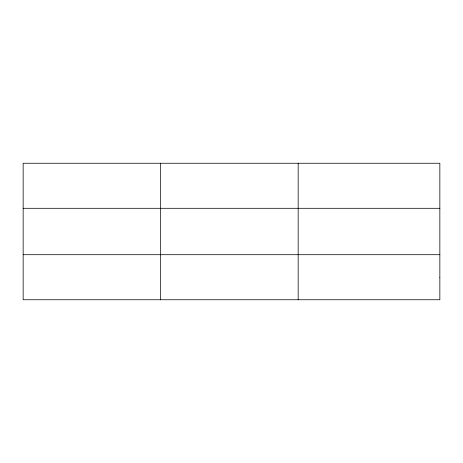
<?xml version="1.0" encoding="UTF-8"?>
<svg xmlns="http://www.w3.org/2000/svg" width="463" height="463" viewBox="0 0 463 463"><rect width="100%" height="100%" fill="white"/><g stroke="black" fill="none" stroke-linecap="round" stroke-linejoin="round"><path stroke-width="0.69" d="M160.661 163.248L160.661 299.752M298.172 163.248L298.172 299.752M23.15 208.298L439.85 208.298M23.15 254.702L439.85 254.702M439.85 277.227L439.85 299.752L23.15 299.752L23.15 163.248L439.85 163.248L439.85 277.227"/></g></svg>
